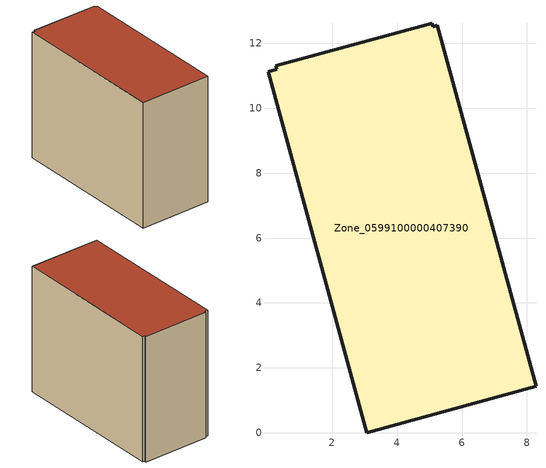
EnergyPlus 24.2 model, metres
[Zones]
Zone_0599100000407390
 floor ground (C_G): 0.29,11.2 0.27,11.3 5.08,12.62 5.11,12.51 5.24,12.54 8.28,1.43 3.07,0 0.03,11.13 z0
 wall outside (C_F): 8.28,1.43 5.24,12.54 5.11,12.51 5.08,12.62 0.27,11.3 0.29,11.2 0.03,11.13 3.07,0 8.28,1.43 z0:9.46
 roof outside (C_R): 0.27,11.3 0.29,11.2 0.03,11.13 3.07,0 8.28,1.43 5.24,12.54 5.11,12.51 5.08,12.62 z9.46
[BUILDING]
Pand.0599100000407390: North Axis=0; Terrain=City; Loads Convergence Tolerance Value=0.04; Temperature Convergence Tolerance Value=0.4; Solar Distribution=FullExterior; Maximum Number of Warmup Days=25; Minimum Number of Warmup Days=1
[Site:Location]
Rotterdam.The.Hague.AP_ZH_NLD Design_Conditions: Latitude=51.96; Longitude=4.45; Time Zone=1; Elevation=-4.5
[SITE:GROUNDTEMPERATURE:BUILDINGSURFACE]
18, 18, 18, 18, 18, 18, 18, 18, 18, 18, 18, 18
[MATERIAL] Thermal Absorptance=0.9; Solar Absorptance=0.7; Visible Absorptance=0.7
Name | Roughness | Thickness | Conductivity | Density | Specific Heat
G.TI.1992-2005 | MediumSmooth | 0.15 | 0.06 | 540 | 1210
F.TI.1992-2005 | Rough | 0.3 | 0.12 | 1920 | 840
R.TI.1992-2005 | MediumRough | 0.2 | 0.08 | 1500 | 1000
[CONSTRUCTION]
C_G: G.TI.1992-2005
C_F: F.TI.1992-2005
C_R: R.TI.1992-2005
[ZONE]
Zone_0599100000407390: Type=1; Multiplier=1; Ceiling Height=Autocalculate; Volume=Autocalculate; Floor Area=autocalculate; Part of Total Floor Area=Yes
[ZONEINFILTRATION:DESIGNFLOWRATE]
Infil_Zone_0599100000407390: Zone or ZoneList or Space or SpaceList=Zone_0599100000407390; Schedule=AlwaysOn; Design Flow Rate Calculation Method=Flow/Area; Flow Rate per Floor Area=0.0015; Constant Term Coefficient=1; Temperature Term Coefficient=0; Velocity Term Coefficient=0; Velocity Squared Term Coefficient=0
[HVACTEMPLATE:ZONE:IDEALLOADSAIRSYSTEM]
Zone_0599100000407390: Maximum Heating Supply Air Temperature=50; Minimum Cooling Supply Air Temperature=13; Maximum Heating Supply Air Humidity Ratio=0.0156; Minimum Cooling Supply Air Humidity Ratio=0.0077; Heating Limit=NoLimit; Cooling Limit=NoLimit; Dehumidification Control Type=ConstantSensibleHeatRatio; Cooling Sensible Heat Ratio=0.7; Dehumidification Setpoint=60; Humidification Control Type=None; Humidification Setpoint=30; Outdoor Air Method=None; Outdoor Air Flow Rate per Person=0.00944; Outdoor Air Flow Rate per Zone Floor Area=0; Outdoor Air Flow Rate per Zone=0; Demand Controlled Ventilation Type=None; Outdoor Air Economizer Type=NoEconomizer; Heat Recovery Type=None; Sensible Heat Recovery Effectiveness=0.7; Latent Heat Recovery Effectiveness=0.65
[ZONECONTROL:THERMOSTAT]
ThermostatControl_Zone_0599100000407390: Zone or ZoneList=Zone_0599100000407390; Control Type Schedule=DualSetpointControlType; Control 1=Thermostat_Zone_0599100000407390; Temperature Difference Between Cutout And Setpoint=0
[THERMOSTATSETPOINT:DUALSETPOINT]
Thermostat_Zone_0599100000407390: Heating Setpoint Temperature Schedule=HeatingSetpoint_Zone_0599100000407390; Cooling Setpoint Temperature Schedule=CoolingSetpoint_Zone_0599100000407390
[SCHEDULE:COMPACT]
HeatingSetpoint_Zone_0599100000407390: Through: 12/31, For: AllDays, Until: 24:00, 21
CoolingSetpoint_Zone_0599100000407390: Through: 12/31, For: AllDays, Until: 24:00, 24
DualSetpointControlType: Through: 12/31, For: AllDays, Until: 24:00, 4
AlwaysOn: Through: 12/31, For: AllDays, Until: 24:00, 1
